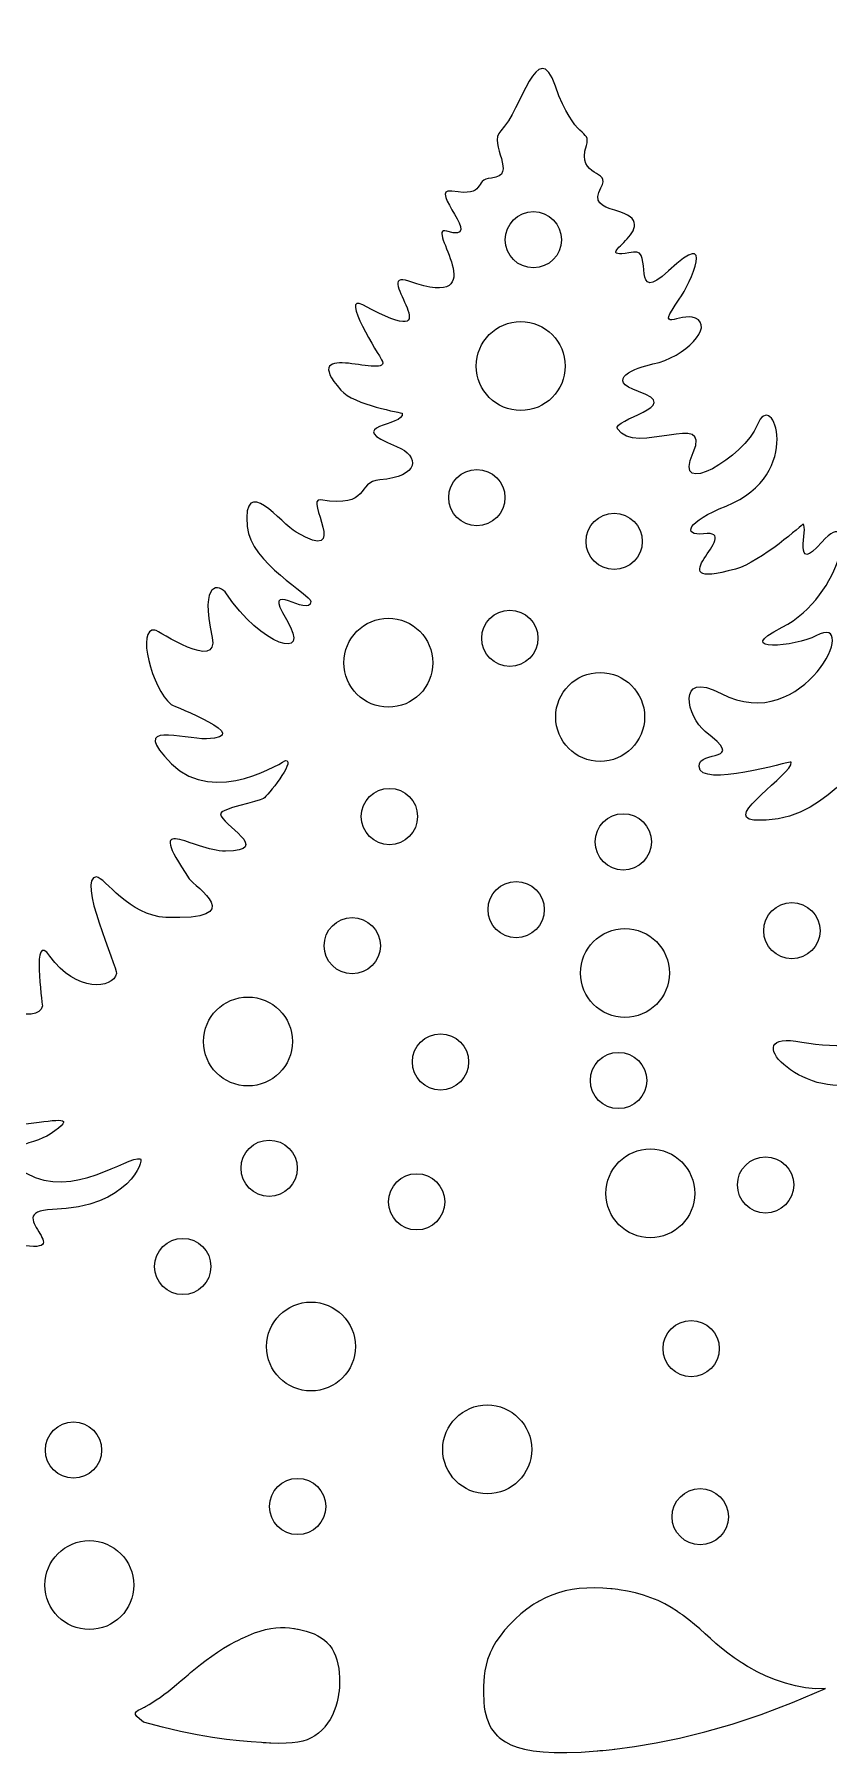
# Model space of a CAD drawing. Header units: millimetres. Extents: x -588 to -150, y -101 to 255.
# Drawn here: x -371.5 to -345.8, y 140.4 to 196.1 of the extents above; entities that cross this region are included whole.
import ezdxf

# ---------------------------------------------------------------- set-up
doc = ezdxf.new("R2010")
doc.units = ezdxf.units.MM
doc.header["$MEASUREMENT"] = 0
doc.layers.add('layer 1', color=7, linetype='Continuous')

msp = doc.modelspace()

# ---------------------------------------------------------------- linework, layer by layer
at = {"layer": 'layer 1', "lineweight": 9}
for points, knots in [([(-305.5784, 176.6845), (-306.1729, 176.8136), (-308.236, 177.0441), (-308.3536, 177.8574), (-308.3536, 177.8574), (-308.3536, 177.8574), (-308.3683, 178.0319), (-308.3683, 178.0319), (-308.3683, 178.0319), (-308.4393, 179.3393), (-308.573, 182.5899), (-307.5632, 183.4835), (-307.5632, 183.4835), (-305.627, 185.197), (-310.0285, 185.861), (-311.7992, 184.1384), (-311.7992, 184.1384), (-312.9855, 182.9843), (-311.2105, 182.0898), (-312.1584, 180.5604), (-312.1584, 180.5604), (-312.4444, 180.0989), (-313.4143, 180.7096), (-313.7913, 180.8308), (-313.7913, 180.8308), (-315.6186, 181.4182), (-317.0988, 181.4751), (-318.8327, 182.3955), (-318.8327, 182.3955), (-320.0356, 183.0341), (-323.6789, 178.6921), (-325.0695, 177.3338), (-325.0695, 177.3338), (-328.5206, 173.9629), (-331.9822, 170.6991), (-334.7806, 166.7483), (-334.7806, 166.7483), (-335.1925, 166.1641), (-338.3875, 160.9892), (-338.8772, 161.1566), (-338.8772, 161.1566), (-339.0168, 161.2043), (-338.4787, 163.132), (-338.462, 163.4068), (-338.462, 163.4068), (-338.2465, 166.9523), (-339.8226, 162.8637), (-340.4989, 162.2764), (-340.4989, 162.2764), (-341.3908, 161.502), (-340.8297, 164.0058), (-341.5697, 163.2233), (-341.5697, 163.2233), (-341.9215, 162.8513), (-343.3036, 160.8892), (-344.0278, 161.4373), (-344.0278, 161.4373), (-344.4219, 161.7356), (-343.3317, 162.7094), (-344.7943, 162.1736), (-344.7943, 162.1736), (-346.5805, 161.5192), (-348.9021, 163.8904), (-346.6526, 163.4644), (-346.6526, 163.4644), (-344.3219, 163.023), (-341.2413, 164.0187), (-343.7506, 164.5323), (-343.7506, 164.5323), (-345.265, 164.8422), (-345.2251, 165.4366), (-343.6429, 165.6339), (-343.6429, 165.6339), (-341.409, 165.9125), (-339.4052, 167.9727), (-341.9141, 167.2006), (-341.9141, 167.2006), (-343.9523, 166.5734), (-339.7941, 168.6269), (-340.1422, 170.6471), (-340.1422, 170.6471), (-340.2977, 171.5494), (-342.6432, 168.0418), (-343.4028, 169.0263), (-343.4028, 169.0263), (-343.7407, 169.4642), (-342.2592, 170.7202), (-342.8192, 171.3277), (-342.8192, 171.3277), (-342.8671, 171.3288), (-345.2482, 168.82), (-345.433, 169.7525), (-345.433, 169.7525), (-345.5107, 170.1442), (-343.6952, 172.7326), (-344.4216, 172.9404), (-344.4216, 172.9404), (-344.5461, 172.8506), (-346.0199, 170.472), (-348.2104, 170.6653), (-348.2104, 170.6653), (-349.2346, 170.7557), (-346.9604, 172.1451), (-346.9963, 172.5468), (-346.9963, 172.5468), (-347.053, 172.5855), (-349.9593, 171.6865), (-349.9864, 172.4011), (-349.9864, 172.4011), (-350.0086, 172.9852), (-348.3959, 172.4785), (-349.7865, 173.5414), (-349.7865, 173.5414), (-350.3622, 173.9815), (-350.7777, 175.5611), (-349.2737, 174.7698), (-349.2737, 174.7698), (-346.5725, 173.3486), (-344.6892, 177.4583), (-346.1969, 176.6396), (-346.1969, 176.6396), (-346.8306, 176.2955), (-348.9638, 176.0822), (-347.295, 176.9212), (-347.295, 176.9212), (-345.291, 177.9288), (-344.8284, 181.0245), (-346.0023, 179.6847), (-346.0023, 179.6847), (-346.9961, 178.5505), (-346.4256, 180.1756), (-346.6164, 180.2677), (-346.6164, 180.2677), (-346.617, 180.268), (-347.963, 179.0457), (-348.8105, 178.8076), (-348.8105, 178.8076), (-351.5008, 178.0518), (-348.4699, 180.1032), (-349.8405, 179.9517), (-349.8405, 179.9517), (-350.5468, 179.8736), (-350.3832, 180.3481), (-349.108, 180.8515), (-349.108, 180.8515), (-346.5466, 181.8625), (-347.606, 184.7518), (-348.1026, 183.4772), (-348.1026, 183.4772), (-348.4974, 182.4639), (-350.8947, 181.0162), (-350.1808, 182.5856), (-350.1808, 182.5856), (-349.5436, 183.9863), (-352.0659, 182.4453), (-352.6335, 183.3525), (-352.6335, 183.3525), (-352.8369, 183.6776), (-350.4418, 184.0612), (-351.9503, 184.5654), (-351.9503, 184.5654), (-353.0891, 184.9461), (-352.0537, 185.3412), (-351.4851, 185.4591), (-351.4851, 185.4591), (-350.4185, 185.6803), (-349.4929, 186.6876), (-350.1091, 186.9446), (-350.1091, 186.9446), (-350.6188, 187.1572), (-351.4519, 186.3899), (-350.6302, 187.5599), (-350.6302, 187.5599), (-350.265, 188.0798), (-349.4168, 189.9583), (-350.9746, 188.4834), (-350.9746, 188.4834), (-352.2259, 187.2987), (-351.4517, 189.2103), (-352.1114, 189.0889), (-352.1114, 189.0889), (-353.8825, 188.7631), (-350.8386, 189.9594), (-352.7187, 190.4424), (-352.7187, 190.4424), (-353.1577, 190.5552), (-353.4291, 190.7266), (-353.168, 191.1747), (-353.168, 191.1747), (-352.8008, 191.7982), (-353.9774, 191.4565), (-353.6412, 192.5445), (-353.6412, 192.5445), (-353.4748, 193.0831), (-354.0285, 192.6909), (-354.6461, 194.4667), (-354.6461, 194.4667), (-355.2314, 196.1496), (-355.7393, 193.6913), (-356.4194, 193.0222), (-356.4194, 193.0222), (-356.8576, 192.5912), (-355.8266, 191.558), (-356.7219, 191.4898), (-356.7219, 191.4898), (-357.3326, 191.4432), (-356.8425, 190.8709), (-358.0034, 191.0646), (-358.0034, 191.0646), (-358.8478, 191.2055), (-356.8717, 189.3536), (-358.1698, 189.7674), (-358.1698, 189.7674), (-358.9417, 190.0134), (-356.5079, 187.1377), (-359.3998, 188.1408), (-359.3998, 188.1408), (-360.7066, 188.5941), (-357.753, 185.6598), (-360.8888, 187.3731), (-360.8888, 187.3731), (-361.6699, 187.7998), (-360.3338, 185.6959), (-360.28, 185.5985), (-360.28, 185.5985), (-359.8889, 184.8909), (-363.0899, 186.3215), (-361.6016, 184.6052), (-361.6016, 184.6052), (-361.1923, 184.1333), (-359.6136, 183.8712), (-359.612, 183.8641), (-359.612, 183.8641), (-359.5147, 183.4274), (-361.6138, 183.4992), (-359.7991, 182.7832), (-359.7991, 182.7832), (-359.0144, 182.4736), (-359.0605, 181.8002), (-360.3355, 181.7022), (-360.3355, 181.7022), (-361.1283, 181.6413), (-360.6149, 180.774), (-362.2601, 181.0533), (-362.2601, 181.0533), (-362.8199, 181.1483), (-361.2404, 178.9526), (-363.0561, 179.9997), (-363.0561, 179.9997), (-363.5104, 180.2617), (-364.8002, 181.9627), (-364.6399, 180.1844), (-364.6399, 180.1844), (-364.534, 179.01), (-362.5673, 177.9573), (-362.5764, 177.7573), (-362.5764, 177.7573), (-362.6022, 177.1878), (-364.2265, 178.5698), (-363.3676, 177.1679), (-363.3676, 177.1679), (-362.5073, 175.7637), (-364.2119, 176.3464), (-365.3147, 178.0068), (-365.3147, 178.0068), (-365.5253, 178.3239), (-366.1973, 178.4734), (-365.7783, 176.5894), (-365.7783, 176.5894), (-365.5255, 175.4524), (-367.5372, 176.8142), (-367.6326, 176.8298), (-367.6326, 176.8298), (-368.2472, 176.9302), (-367.7298, 174.9125), (-367.1071, 174.4189), (-367.1071, 174.4189), (-367.0211, 174.3508), (-364.3313, 173.3594), (-365.9562, 173.3014), (-365.9562, 173.3014), (-366.7044, 173.2747), (-368.5182, 173.9246), (-367.0933, 172.4909), (-367.0933, 172.4909), (-365.6941, 171.083), (-363.4168, 172.6054), (-363.3834, 172.6024), (-363.3834, 172.6024), (-363.0737, 172.575), (-363.9918, 171.4366), (-364.1111, 171.3658), (-364.1111, 171.3658), (-364.2801, 171.2655), (-365.5142, 171.033), (-365.509, 170.8635), (-365.509, 170.8635), (-365.4986, 170.5275), (-363.7696, 169.6682), (-365.3416, 169.656), (-365.3416, 169.656), (-366.3872, 169.6479), (-368.0511, 171.015), (-366.5227, 168.7656), (-366.5227, 168.7656), (-366.3444, 168.5032), (-364.5429, 167.403), (-367.2822, 167.5078), (-367.2822, 167.5078), (-368.4567, 167.5527), (-369.2669, 168.8157), (-369.525, 168.8223), (-369.525, 168.8223), (-370.1995, 168.8396), (-368.8436, 165.8782), (-368.8817, 165.6888), (-368.8817, 165.6888), (-368.9824, 165.1885), (-370.2004, 165.0616), (-371.0362, 166.2513), (-371.0362, 166.2513), (-371.657, 167.135), (-371.2717, 164.7282), (-371.2829, 164.6424), (-371.2829, 164.6424), (-371.3652, 164.0141), (-373.3267, 164.5431), (-374.1898, 165.3782), (-374.1898, 165.3782), (-374.6518, 165.8252), (-374.4412, 163.9319), (-374.3174, 163.673), (-374.3174, 163.673), (-373.8793, 162.7567), (-371.2934, 162.3183), (-373.3035, 162.0595), (-373.3035, 162.0595), (-373.6757, 162.0116), (-374.4346, 162.2258), (-374.2399, 161.6232), (-374.2399, 161.6232), (-373.6387, 159.7626), (-369.2218, 161.737), (-371.0253, 160.4794), (-371.0253, 160.4794), (-371.5386, 160.1215), (-373.2488, 160.0362), (-371.8071, 159.209), (-371.8071, 159.209), (-370.2896, 158.3382), (-368.5165, 159.7927), (-368.1021, 159.6782), (-368.1021, 159.6782), (-367.989, 159.6469), (-368.4406, 158.1049), (-370.9536, 158.0354), (-370.9536, 158.0354), (-372.8335, 157.9834), (-369.6442, 156.352), (-372.5139, 156.9806), (-372.5139, 156.9806), (-373.928, 157.2903), (-374.3598, 158.9118), (-374.1108, 156.9047), (-374.1108, 156.9047), (-374.0184, 156.1598), (-376.1245, 156.2509), (-376.6701, 158.0665), (-376.6701, 158.0665), (-377.0624, 159.372), (-377.9288, 157.0729), (-376.9358, 155.2698), (-376.9358, 155.2698), (-376.6262, 154.7077), (-377.4007, 154.4146), (-377.8551, 154.4808)], [0, 0, 0, 0, 0.0105263, 0.0105263, 0.0105263, 0.0105263, 0.0210526, 0.0210526, 0.0210526, 0.0210526, 0.0315789, 0.0315789, 0.0315789, 0.031579, 0.0421053, 0.0421053, 0.0421053, 0.0421053, 0.0526316, 0.0526316, 0.0526316, 0.0526316, 0.0631579, 0.0631579, 0.0631579, 0.0631579, 0.0736842, 0.0736842, 0.0736842, 0.0736842, 0.0842105, 0.0842105, 0.0842105, 0.0842105, 0.0947368, 0.0947368, 0.0947368, 0.0947369, 0.1052632, 0.1052632, 0.1052632, 0.1052632, 0.1157895, 0.1157895, 0.1157895, 0.1157895, 0.1263158, 0.1263158, 0.1263158, 0.1263158, 0.1368421, 0.1368421, 0.1368421, 0.1368421, 0.1473684, 0.1473684, 0.1473684, 0.1473684, 0.1578947, 0.1578947, 0.1578947, 0.1578947, 0.1684211, 0.1684211, 0.1684211, 0.1684211, 0.1789474, 0.1789474, 0.1789474, 0.1789474, 0.1894737, 0.1894737, 0.1894737, 0.1894737, 0.2, 0.2, 0.2, 0.2, 0.2105263, 0.2105263, 0.2105263, 0.2105263, 0.2210526, 0.2210526, 0.2210526, 0.2210526, 0.2315789, 0.2315789, 0.2315789, 0.231579, 0.2421053, 0.2421053, 0.2421053, 0.2421053, 0.2526316, 0.2526316, 0.2526316, 0.2526316, 0.2631579, 0.2631579, 0.2631579, 0.2631579, 0.2736842, 0.2736842, 0.2736842, 0.2736842, 0.2842105, 0.2842105, 0.2842105, 0.2842105, 0.2947368, 0.2947368, 0.2947368, 0.2947369, 0.3052632, 0.3052632, 0.3052632, 0.3052632, 0.3157895, 0.3157895, 0.3157895, 0.3157895, 0.3263158, 0.3263158, 0.3263158, 0.3263158, 0.3368421, 0.3368421, 0.3368421, 0.3368421, 0.3473684, 0.3473684, 0.3473684, 0.3473684, 0.3578947, 0.3578947, 0.3578947, 0.3578947, 0.3684211, 0.3684211, 0.3684211, 0.3684211, 0.3789474, 0.3789474, 0.3789474, 0.3789474, 0.3894737, 0.3894737, 0.3894737, 0.3894737, 0.4, 0.4, 0.4, 0.4, 0.4105263, 0.4105263, 0.4105263, 0.4105263, 0.4210526, 0.4210526, 0.4210526, 0.4210526, 0.4315789, 0.4315789, 0.4315789, 0.431579, 0.4421053, 0.4421053, 0.4421053, 0.4421053, 0.4526316, 0.4526316, 0.4526316, 0.4526316, 0.4631579, 0.4631579, 0.4631579, 0.4631579, 0.4736842, 0.4736842, 0.4736842, 0.4736842, 0.4842105, 0.4842105, 0.4842105, 0.4842105, 0.4947368, 0.4947368, 0.4947368, 0.4947369, 0.5052632, 0.5052632, 0.5052632, 0.5052632, 0.5157895, 0.5157895, 0.5157895, 0.5157895, 0.5263158, 0.5263158, 0.5263158, 0.5263158, 0.5368421, 0.5368421, 0.5368421, 0.5368421, 0.5473684, 0.5473684, 0.5473684, 0.5473684, 0.5578947, 0.5578947, 0.5578947, 0.5578947, 0.5684211, 0.5684211, 0.5684211, 0.5684211, 0.5789474, 0.5789474, 0.5789474, 0.5789474, 0.5894737, 0.5894737, 0.5894737, 0.5894737, 0.6, 0.6, 0.6, 0.6, 0.6105263, 0.6105263, 0.6105263, 0.6105263, 0.6210526, 0.6210526, 0.6210526, 0.6210526, 0.6315789, 0.6315789, 0.6315789, 0.631579, 0.6421053, 0.6421053, 0.6421053, 0.6421053, 0.6526316, 0.6526316, 0.6526316, 0.6526316, 0.6631579, 0.6631579, 0.6631579, 0.6631579, 0.6736842, 0.6736842, 0.6736842, 0.6736842, 0.6842105, 0.6842105, 0.6842105, 0.6842105, 0.6947368, 0.6947368, 0.6947368, 0.6947369, 0.7052632, 0.7052632, 0.7052632, 0.7052632, 0.7157895, 0.7157895, 0.7157895, 0.7157895, 0.7263158, 0.7263158, 0.7263158, 0.7263158, 0.7368421, 0.7368421, 0.7368421, 0.7368421, 0.7473684, 0.7473684, 0.7473684, 0.7473684, 0.7578947, 0.7578947, 0.7578947, 0.7578947, 0.7684211, 0.7684211, 0.7684211, 0.7684211, 0.7789474, 0.7789474, 0.7789474, 0.7789474, 0.7894737, 0.7894737, 0.7894737, 0.7894737, 0.8, 0.8, 0.8, 0.8, 0.8105263, 0.8105263, 0.8105263, 0.8105263, 0.8210526, 0.8210526, 0.8210526, 0.8210526, 0.8315789, 0.8315789, 0.8315789, 0.831579, 0.8421053, 0.8421053, 0.8421053, 0.8421053, 0.8526316, 0.8526316, 0.8526316, 0.8526316, 0.8631579, 0.8631579, 0.8631579, 0.8631579, 0.8736842, 0.8736842, 0.8736842, 0.8736842, 0.8842105, 0.8842105, 0.8842105, 0.8842105, 0.8947368, 0.8947368, 0.8947368, 0.8947369, 0.9052632, 0.9052632, 0.9052632, 0.9052632, 0.9157895, 0.9157895, 0.9157895, 0.9157895, 0.9263158, 0.9263158, 0.9263158, 0.9263158, 0.9368421, 0.9368421, 0.9368421, 0.9368421, 0.9473684, 0.9473684, 0.9473684, 0.9473684, 0.9578947, 0.9578947, 0.9578947, 0.9578947, 0.9684211, 0.9684211, 0.9684211, 0.9684211, 0.9789474, 0.9789474, 0.9789474, 0.9789474, 1, 1, 1, 1]), ([(-354.4492, 189.4884), (-354.4492, 189.9922), (-354.8576, 190.4006), (-355.3614, 190.4006), (-355.3614, 190.4006), (-355.8652, 190.4006), (-356.2737, 189.9922), (-356.2737, 189.4884), (-356.2737, 189.4884), (-356.2737, 188.9846), (-355.8652, 188.5762), (-355.3614, 188.5762), (-355.3614, 188.5762), (-354.8576, 188.5762), (-354.4492, 188.9846), (-354.4492, 189.4884)], [0, 0, 0, 0, 0.2, 0.2, 0.2, 0.2, 0.4, 0.4, 0.4, 0.4, 0.6, 0.6, 0.6, 0.6, 1, 1, 1, 1]), ([(-354.3292, 185.3914), (-354.3292, 186.1875), (-354.9746, 186.8328), (-355.7706, 186.8328), (-355.7706, 186.8328), (-356.5667, 186.8328), (-357.212, 186.1875), (-357.212, 185.3914), (-357.212, 185.3914), (-357.212, 184.5954), (-356.5667, 183.95), (-355.7706, 183.95), (-355.7706, 183.95), (-354.9746, 183.95), (-354.3292, 184.5954), (-354.3292, 185.3914)], [0, 0, 0, 0, 0.2, 0.2, 0.2, 0.2, 0.4, 0.4, 0.4, 0.4, 0.6, 0.6, 0.6, 0.6, 1, 1, 1, 1]), ([(-356.282, 181.1245), (-356.282, 181.6283), (-356.6904, 182.0367), (-357.1942, 182.0367), (-357.1942, 182.0367), (-357.698, 182.0367), (-358.1064, 181.6283), (-358.1065, 181.1245), (-358.1065, 181.1245), (-358.1065, 180.6207), (-357.698, 180.2123), (-357.1942, 180.2123), (-357.1942, 180.2123), (-356.6904, 180.2123), (-356.282, 180.6207), (-356.282, 181.1245)], [0, 0, 0, 0, 0.2, 0.2, 0.2, 0.2, 0.4, 0.4, 0.4, 0.4, 0.6, 0.6, 0.6, 0.6, 1, 1, 1, 1]), ([(-351.8281, 179.7063), (-351.8281, 180.2101), (-352.2365, 180.6185), (-352.7403, 180.6185), (-352.7403, 180.6185), (-353.2442, 180.6185), (-353.6526, 180.2101), (-353.6526, 179.7063), (-353.6526, 179.7063), (-353.6526, 179.2025), (-353.2442, 178.7941), (-352.7403, 178.794), (-352.7403, 178.794), (-352.2365, 178.794), (-351.8281, 179.2025), (-351.8281, 179.7063)], [0, 0, 0, 0, 0.2, 0.2, 0.2, 0.2, 0.4, 0.4, 0.4, 0.4, 0.6, 0.6, 0.6, 0.6, 1, 1, 1, 1]), ([(-355.211, 176.5616), (-355.211, 177.0654), (-355.6195, 177.4739), (-356.1233, 177.4739), (-356.1233, 177.4739), (-356.6271, 177.4739), (-357.0355, 177.0654), (-357.0355, 176.5616), (-357.0355, 176.5616), (-357.0355, 176.0578), (-356.6271, 175.6494), (-356.1233, 175.6494), (-356.1233, 175.6494), (-355.6195, 175.6494), (-355.211, 176.0578), (-355.211, 176.5616)], [0, 0, 0, 0, 0.2, 0.2, 0.2, 0.2, 0.4, 0.4, 0.4, 0.4, 0.6, 0.6, 0.6, 0.6, 1, 1, 1, 1]), ([(-358.6213, 175.7692), (-358.6213, 176.5653), (-359.2666, 177.2106), (-360.0627, 177.2106), (-360.0627, 177.2106), (-360.8588, 177.2106), (-361.5041, 176.5653), (-361.5041, 175.7692), (-361.5041, 175.7692), (-361.5041, 174.9731), (-360.8588, 174.3278), (-360.0627, 174.3278), (-360.0627, 174.3278), (-359.2667, 174.3278), (-358.6213, 174.9731), (-358.6213, 175.7692)], [0, 0, 0, 0, 0.2, 0.2, 0.2, 0.2, 0.4, 0.4, 0.4, 0.4, 0.6, 0.6, 0.6, 0.6, 1, 1, 1, 1]), ([(-351.7551, 174.0111), (-351.7551, 174.8072), (-352.4004, 175.4525), (-353.1965, 175.4525), (-353.1965, 175.4525), (-353.9925, 175.4525), (-354.6378, 174.8072), (-354.6378, 174.0111), (-354.6378, 174.0111), (-354.6378, 173.2151), (-353.9925, 172.5697), (-353.1965, 172.5697), (-353.1965, 172.5697), (-352.4004, 172.5697), (-351.7551, 173.2151), (-351.7551, 174.0111)], [0, 0, 0, 0, 0.2, 0.2, 0.2, 0.2, 0.4, 0.4, 0.4, 0.4, 0.6, 0.6, 0.6, 0.6, 1, 1, 1, 1]), ([(-359.1163, 170.7805), (-359.1163, 171.2843), (-359.5247, 171.6927), (-360.0285, 171.6927), (-360.0285, 171.6927), (-360.5324, 171.6927), (-360.9408, 171.2843), (-360.9408, 170.7805), (-360.9408, 170.7805), (-360.9408, 170.2767), (-360.5324, 169.8683), (-360.0285, 169.8683), (-360.0285, 169.8683), (-359.5247, 169.8683), (-359.1163, 170.2767), (-359.1163, 170.7805)], [0, 0, 0, 0, 0.2, 0.2, 0.2, 0.2, 0.4, 0.4, 0.4, 0.4, 0.6, 0.6, 0.6, 0.6, 1, 1, 1, 1]), ([(-351.5321, 169.9588), (-351.5321, 170.4626), (-351.9405, 170.871), (-352.4443, 170.871), (-352.4443, 170.871), (-352.9481, 170.871), (-353.3565, 170.4626), (-353.3565, 169.9588), (-353.3565, 169.9588), (-353.3565, 169.455), (-352.9481, 169.0465), (-352.4443, 169.0465), (-352.4443, 169.0465), (-351.9405, 169.0465), (-351.5321, 169.4549), (-351.5321, 169.9588)], [0, 0, 0, 0, 0.2, 0.2, 0.2, 0.2, 0.4, 0.4, 0.4, 0.4, 0.6, 0.6, 0.6, 0.6, 1, 1, 1, 1]), ([(-355.0062, 167.7614), (-355.0062, 168.2652), (-355.4146, 168.6736), (-355.9184, 168.6736), (-355.9184, 168.6736), (-356.4222, 168.6736), (-356.8306, 168.2652), (-356.8306, 167.7614), (-356.8306, 167.7614), (-356.8306, 167.2576), (-356.4222, 166.8492), (-355.9184, 166.8492), (-355.9184, 166.8492), (-355.4146, 166.8492), (-355.0062, 167.2576), (-355.0062, 167.7614)], [0, 0, 0, 0, 0.2, 0.2, 0.2, 0.2, 0.4, 0.4, 0.4, 0.4, 0.6, 0.6, 0.6, 0.6, 1, 1, 1, 1]), ([(-346.0664, 167.0792), (-346.0664, 167.583), (-346.4748, 167.9914), (-346.9787, 167.9914), (-346.9787, 167.9914), (-347.4825, 167.9914), (-347.8909, 167.583), (-347.8909, 167.0792), (-347.8909, 167.0792), (-347.8909, 166.5754), (-347.4825, 166.1669), (-346.9787, 166.1669), (-346.9787, 166.1669), (-346.4748, 166.1669), (-346.0664, 166.5754), (-346.0664, 167.0792)], [0, 0, 0, 0, 0.2, 0.2, 0.2, 0.2, 0.4, 0.4, 0.4, 0.4, 0.6, 0.6, 0.6, 0.6, 1, 1, 1, 1]), ([(-360.3215, 166.5922), (-360.3215, 167.096), (-360.7299, 167.5044), (-361.2337, 167.5044), (-361.2337, 167.5044), (-361.7375, 167.5044), (-362.146, 167.096), (-362.146, 166.5922), (-362.146, 166.5922), (-362.146, 166.0884), (-361.7375, 165.6799), (-361.2337, 165.6799), (-361.2337, 165.6799), (-360.7299, 165.6799), (-360.3215, 166.0884), (-360.3215, 166.5922)], [0, 0, 0, 0, 0.2, 0.2, 0.2, 0.2, 0.4, 0.4, 0.4, 0.4, 0.6, 0.6, 0.6, 0.6, 1, 1, 1, 1]), ([(-350.9511, 165.7062), (-350.9511, 166.5023), (-351.5965, 167.1476), (-352.3925, 167.1476), (-352.3925, 167.1476), (-353.1886, 167.1476), (-353.8339, 166.5023), (-353.8339, 165.7062), (-353.8339, 165.7062), (-353.8339, 164.9102), (-353.1886, 164.2648), (-352.3925, 164.2648), (-352.3925, 164.2648), (-351.5965, 164.2648), (-350.9511, 164.9102), (-350.9511, 165.7062)], [0, 0, 0, 0, 0.2, 0.2, 0.2, 0.2, 0.4, 0.4, 0.4, 0.4, 0.6, 0.6, 0.6, 0.6, 1, 1, 1, 1]), ([(-363.1739, 163.4847), (-363.1739, 164.2807), (-363.8192, 164.9261), (-364.6153, 164.9261), (-364.6153, 164.9261), (-365.4113, 164.9261), (-366.0567, 164.2807), (-366.0567, 163.4847), (-366.0567, 163.4847), (-366.0567, 162.6886), (-365.4113, 162.0433), (-364.6153, 162.0433), (-364.6153, 162.0433), (-363.8192, 162.0433), (-363.1739, 162.6886), (-363.1739, 163.4847)], [0, 0, 0, 0, 0.2, 0.2, 0.2, 0.2, 0.4, 0.4, 0.4, 0.4, 0.6, 0.6, 0.6, 0.6, 1, 1, 1, 1]), ([(-357.4602, 162.8224), (-357.4602, 163.3262), (-357.8686, 163.7346), (-358.3724, 163.7346), (-358.3724, 163.7346), (-358.8762, 163.7346), (-359.2846, 163.3262), (-359.2846, 162.8224), (-359.2846, 162.8224), (-359.2846, 162.3186), (-358.8762, 161.9101), (-358.3724, 161.9101), (-358.3724, 161.9101), (-357.8686, 161.9101), (-357.4602, 162.3186), (-357.4602, 162.8224)], [0, 0, 0, 0, 0.2, 0.2, 0.2, 0.2, 0.4, 0.4, 0.4, 0.4, 0.6, 0.6, 0.6, 0.6, 1, 1, 1, 1]), ([(-351.6871, 162.219), (-351.6871, 162.7228), (-352.0955, 163.1312), (-352.5993, 163.1312), (-352.5993, 163.1312), (-353.1031, 163.1312), (-353.5115, 162.7228), (-353.5115, 162.219), (-353.5115, 162.219), (-353.5115, 161.7152), (-353.1031, 161.3068), (-352.5993, 161.3068), (-352.5993, 161.3068), (-352.0955, 161.3068), (-351.6871, 161.7152), (-351.6871, 162.219)], [0, 0, 0, 0, 0.2, 0.2, 0.2, 0.2, 0.4, 0.4, 0.4, 0.4, 0.6, 0.6, 0.6, 0.6, 1, 1, 1, 1]), ([(-363.0156, 159.3738), (-363.0156, 159.8776), (-363.424, 160.2861), (-363.9279, 160.2861), (-363.9279, 160.2861), (-364.4317, 160.2861), (-364.8401, 159.8776), (-364.8401, 159.3738), (-364.8401, 159.3738), (-364.8401, 158.87), (-364.4317, 158.4616), (-363.9279, 158.4616), (-363.9279, 158.4616), (-363.4241, 158.4616), (-363.0156, 158.87), (-363.0156, 159.3738)], [0, 0, 0, 0, 0.2, 0.2, 0.2, 0.2, 0.4, 0.4, 0.4, 0.4, 0.6, 0.6, 0.6, 0.6, 1, 1, 1, 1]), ([(-350.1268, 158.5593), (-350.1268, 159.3554), (-350.7722, 160.0007), (-351.5682, 160.0007), (-351.5682, 160.0007), (-352.3643, 160.0007), (-353.0096, 159.3554), (-353.0096, 158.5593), (-353.0096, 158.5593), (-353.0096, 157.7632), (-352.3643, 157.1179), (-351.5682, 157.1179), (-351.5682, 157.1179), (-350.7722, 157.1179), (-350.1268, 157.7632), (-350.1268, 158.5593)], [0, 0, 0, 0, 0.2, 0.2, 0.2, 0.2, 0.4, 0.4, 0.4, 0.4, 0.6, 0.6, 0.6, 0.6, 1, 1, 1, 1]), ([(-346.9193, 158.8327), (-346.9193, 159.3365), (-347.3278, 159.745), (-347.8316, 159.745), (-347.8316, 159.745), (-348.3354, 159.745), (-348.7438, 159.3365), (-348.7438, 158.8327), (-348.7438, 158.8327), (-348.7438, 158.3289), (-348.3354, 157.9205), (-347.8316, 157.9205), (-347.8316, 157.9205), (-347.3278, 157.9205), (-346.9194, 158.3289), (-346.9193, 158.8327)], [0, 0, 0, 0, 0.2, 0.2, 0.2, 0.2, 0.4, 0.4, 0.4, 0.4, 0.6, 0.6, 0.6, 0.6, 1, 1, 1, 1]), ([(-358.2328, 158.2855), (-358.2328, 158.7893), (-358.6412, 159.1977), (-359.1451, 159.1977), (-359.1451, 159.1977), (-359.6489, 159.1977), (-360.0573, 158.7893), (-360.0573, 158.2855), (-360.0573, 158.2855), (-360.0573, 157.7817), (-359.6489, 157.3732), (-359.1451, 157.3732), (-359.1451, 157.3732), (-358.6412, 157.3732), (-358.2328, 157.7816), (-358.2328, 158.2855)], [0, 0, 0, 0, 0.2, 0.2, 0.2, 0.2, 0.4, 0.4, 0.4, 0.4, 0.6, 0.6, 0.6, 0.6, 1, 1, 1, 1]), ([(-365.8176, 156.1883), (-365.8176, 156.6921), (-366.226, 157.1005), (-366.7298, 157.1005), (-366.7298, 157.1005), (-367.2336, 157.1005), (-367.6421, 156.6921), (-367.6421, 156.1883), (-367.6421, 156.1883), (-367.6421, 155.6845), (-367.2336, 155.2761), (-366.7298, 155.276), (-366.7298, 155.276), (-366.226, 155.276), (-365.8176, 155.6845), (-365.8176, 156.1883)], [0, 0, 0, 0, 0.2, 0.2, 0.2, 0.2, 0.4, 0.4, 0.4, 0.4, 0.6, 0.6, 0.6, 0.6, 1, 1, 1, 1]), ([(-361.1297, 153.5916), (-361.1297, 154.3876), (-361.775, 155.033), (-362.5711, 155.033), (-362.5711, 155.033), (-363.3671, 155.033), (-364.0125, 154.3876), (-364.0125, 153.5916), (-364.0125, 153.5916), (-364.0125, 152.7955), (-363.3671, 152.1502), (-362.5711, 152.1502), (-362.5711, 152.1502), (-361.775, 152.1502), (-361.1297, 152.7955), (-361.1297, 153.5916)], [0, 0, 0, 0, 0.2, 0.2, 0.2, 0.2, 0.4, 0.4, 0.4, 0.4, 0.6, 0.6, 0.6, 0.6, 1, 1, 1, 1]), ([(-349.331, 153.5235), (-349.331, 154.0274), (-349.7394, 154.4358), (-350.2433, 154.4358), (-350.2433, 154.4358), (-350.7471, 154.4358), (-351.1555, 154.0274), (-351.1555, 153.5235), (-351.1555, 153.5235), (-351.1555, 153.0197), (-350.7471, 152.6113), (-350.2433, 152.6113), (-350.2433, 152.6113), (-349.7394, 152.6113), (-349.331, 153.0197), (-349.331, 153.5235)], [0, 0, 0, 0, 0.2, 0.2, 0.2, 0.2, 0.4, 0.4, 0.4, 0.4, 0.6, 0.6, 0.6, 0.6, 1, 1, 1, 1]), ([(-355.4161, 150.2537), (-355.4161, 151.0497), (-356.0614, 151.6951), (-356.8575, 151.6951), (-356.8575, 151.6951), (-357.6535, 151.6951), (-358.2989, 151.0497), (-358.2989, 150.2537), (-358.2989, 150.2537), (-358.2989, 149.4576), (-357.6536, 148.8123), (-356.8575, 148.8123), (-356.8575, 148.8123), (-356.0614, 148.8123), (-355.4161, 149.4576), (-355.4161, 150.2537)], [0, 0, 0, 0, 0.2, 0.2, 0.2, 0.2, 0.4, 0.4, 0.4, 0.4, 0.6, 0.6, 0.6, 0.6, 1, 1, 1, 1]), ([(-369.36, 150.2334), (-369.36, 150.7372), (-369.7684, 151.1456), (-370.2722, 151.1456), (-370.2722, 151.1456), (-370.7761, 151.1456), (-371.1845, 150.7372), (-371.1845, 150.2334), (-371.1845, 150.2334), (-371.1845, 149.7296), (-370.7761, 149.3211), (-370.2722, 149.3211), (-370.2722, 149.3211), (-369.7684, 149.3211), (-369.36, 149.7296), (-369.36, 150.2334)], [0, 0, 0, 0, 0.2, 0.2, 0.2, 0.2, 0.4, 0.4, 0.4, 0.4, 0.6, 0.6, 0.6, 0.6, 1, 1, 1, 1]), ([(-362.0928, 148.4022), (-362.0928, 148.906), (-362.5012, 149.3144), (-363.005, 149.3144), (-363.005, 149.3144), (-363.5088, 149.3145), (-363.9172, 148.906), (-363.9172, 148.4022), (-363.9172, 148.4022), (-363.9172, 147.8984), (-363.5088, 147.49), (-363.005, 147.49), (-363.005, 147.49), (-362.5012, 147.49), (-362.0928, 147.8984), (-362.0928, 148.4022)], [0, 0, 0, 0, 0.2, 0.2, 0.2, 0.2, 0.4, 0.4, 0.4, 0.4, 0.6, 0.6, 0.6, 0.6, 1, 1, 1, 1]), ([(-349.0382, 148.0714), (-349.0382, 148.5752), (-349.4466, 148.9836), (-349.9504, 148.9836), (-349.9504, 148.9836), (-350.4542, 148.9836), (-350.8627, 148.5752), (-350.8627, 148.0714), (-350.8627, 148.0714), (-350.8627, 147.5676), (-350.4542, 147.1591), (-349.9504, 147.1591), (-349.9504, 147.1591), (-349.4466, 147.1591), (-349.0382, 147.5676), (-349.0382, 148.0714)], [0, 0, 0, 0, 0.2, 0.2, 0.2, 0.2, 0.4, 0.4, 0.4, 0.4, 0.6, 0.6, 0.6, 0.6, 1, 1, 1, 1]), ([(-368.3166, 145.8539), (-368.3166, 146.65), (-368.9619, 147.2953), (-369.7579, 147.2953), (-369.7579, 147.2953), (-370.554, 147.2953), (-371.1993, 146.65), (-371.1993, 145.8539), (-371.1993, 145.8539), (-371.1993, 145.0578), (-370.554, 144.4125), (-369.758, 144.4125), (-369.758, 144.4125), (-368.9619, 144.4125), (-368.3166, 145.0578), (-368.3166, 145.8539)], [0, 0, 0, 0, 0.2, 0.2, 0.2, 0.2, 0.4, 0.4, 0.4, 0.4, 0.6, 0.6, 0.6, 0.6, 1, 1, 1, 1]), ([(-345.8892, 142.4989), (-345.8892, 142.4989), (-346.961, 142.0409), (-346.961, 142.0409), (-346.961, 142.0409), (-346.961, 142.0409), (-347.9701, 141.6584), (-347.9701, 141.6584), (-347.9701, 141.6584), (-347.9701, 141.6584), (-348.9168, 141.344), (-348.9168, 141.344), (-348.9168, 141.344), (-348.9168, 141.344), (-349.8012, 141.0904), (-349.8012, 141.0904), (-349.8012, 141.0904), (-349.8012, 141.0904), (-350.6233, 140.89), (-350.6233, 140.89), (-350.6233, 140.89), (-350.6233, 140.89), (-351.3834, 140.7356), (-351.3834, 140.7356), (-351.3834, 140.7356), (-351.3834, 140.7356), (-352.0816, 140.6196), (-352.0816, 140.6196), (-352.0816, 140.6196), (-352.0816, 140.6196), (-352.718, 140.5348), (-352.718, 140.5348), (-352.718, 140.5348), (-352.718, 140.5348), (-353.2933, 140.4747), (-353.2933, 140.4747), (-353.2933, 140.4747), (-353.2933, 140.4747), (-353.8104, 140.4368), (-353.8104, 140.4368), (-353.8104, 140.4368), (-353.8104, 140.4368), (-354.2728, 140.4199), (-354.2728, 140.4199), (-354.2728, 140.4199), (-354.2728, 140.4199), (-354.6838, 140.4223), (-354.6838, 140.4223), (-354.6838, 140.4223), (-354.6838, 140.4223), (-355.0469, 140.4428), (-355.0469, 140.4428), (-355.0469, 140.4428), (-355.0469, 140.4428), (-355.3656, 140.4799), (-355.3656, 140.4799), (-355.3656, 140.4799), (-355.3656, 140.4799), (-355.6433, 140.5322), (-355.6433, 140.5322), (-355.6433, 140.5322), (-355.6433, 140.5322), (-355.8834, 140.5981), (-355.8834, 140.5981), (-355.8834, 140.5981), (-355.8834, 140.5981), (-356.0894, 140.6764), (-356.0894, 140.6764), (-356.0894, 140.6764), (-356.0894, 140.6764), (-356.2643, 140.7653), (-356.2643, 140.7653), (-356.2643, 140.7653), (-356.2643, 140.7653), (-356.4111, 140.8631), (-356.4111, 140.8631), (-356.4111, 140.8631), (-356.4111, 140.8631), (-356.533, 140.9681), (-356.533, 140.9681), (-356.533, 140.9681), (-356.533, 140.9681), (-356.6329, 141.0786), (-356.6329, 141.0786), (-356.6329, 141.0786), (-356.6329, 141.0786), (-356.7139, 141.193), (-356.7139, 141.193), (-356.7139, 141.193), (-356.7139, 141.193), (-356.7791, 141.3095), (-356.7791, 141.3095), (-356.7791, 141.3095), (-356.7791, 141.3095), (-356.8315, 141.4264), (-356.8315, 141.4264), (-356.8315, 141.4264), (-356.8315, 141.4264), (-356.8737, 141.5426), (-356.8737, 141.5426), (-356.8737, 141.5426), (-356.8737, 141.5426), (-356.9072, 141.6587), (-356.9072, 141.6587), (-356.9072, 141.6587), (-356.9072, 141.6587), (-356.9328, 141.7762), (-356.9328, 141.7762), (-356.9328, 141.7762), (-356.9328, 141.7762), (-356.9516, 141.8961), (-356.9516, 141.8961), (-356.9516, 141.8961), (-356.9516, 141.8961), (-356.9645, 142.0199), (-356.9645, 142.0199), (-356.9645, 142.0199), (-356.9645, 142.0199), (-356.9724, 142.1488), (-356.9724, 142.1488), (-356.9724, 142.1488), (-356.9724, 142.1488), (-356.9764, 142.284), (-356.9764, 142.284), (-356.9764, 142.284), (-356.9764, 142.284), (-356.9773, 142.4269), (-356.9773, 142.4269), (-356.9773, 142.4269), (-356.9773, 142.4269), (-356.9756, 142.5782), (-356.9756, 142.5782), (-356.9756, 142.5782), (-356.9756, 142.5782), (-356.9692, 142.7377), (-356.9692, 142.7377), (-356.9692, 142.7377), (-356.9692, 142.7377), (-356.9556, 142.9044), (-356.9556, 142.9044), (-356.9556, 142.9044), (-356.9556, 142.9044), (-356.932, 143.0774), (-356.932, 143.0774), (-356.932, 143.0774), (-356.932, 143.0774), (-356.8959, 143.256), (-356.8959, 143.256), (-356.8959, 143.256), (-356.8959, 143.256), (-356.8446, 143.4394), (-356.8446, 143.4394), (-356.8446, 143.4394), (-356.8446, 143.4394), (-356.7756, 143.6266), (-356.7756, 143.6266), (-356.7756, 143.6266), (-356.7756, 143.6266), (-356.6862, 143.8168), (-356.6862, 143.8168), (-356.6862, 143.8168), (-356.6862, 143.8168), (-356.5746, 144.009), (-356.5746, 144.009), (-356.5746, 144.009), (-356.5746, 144.009), (-356.4427, 144.201), (-356.4427, 144.201), (-356.4427, 144.201), (-356.4427, 144.201), (-356.2932, 144.3903), (-356.2932, 144.3903), (-356.2932, 144.3903), (-356.2932, 144.3903), (-356.1286, 144.5745), (-356.1286, 144.5745), (-356.1286, 144.5745), (-356.1286, 144.5745), (-355.9517, 144.7512), (-355.9517, 144.7512), (-355.9517, 144.7512), (-355.9517, 144.7512), (-355.7651, 144.9179), (-355.7651, 144.9179), (-355.7651, 144.9179), (-355.7651, 144.9179), (-355.5715, 145.0723), (-355.5715, 145.0723), (-355.5715, 145.0723), (-355.5715, 145.0723), (-355.3736, 145.2119), (-355.3736, 145.2119), (-355.3736, 145.2119), (-355.3736, 145.2119), (-355.1735, 145.3347), (-355.1735, 145.3347), (-355.1735, 145.3347), (-355.1735, 145.3347), (-354.9704, 145.4409), (-354.9704, 145.4409), (-354.9704, 145.4409), (-354.9704, 145.4409), (-354.7635, 145.5309), (-354.7635, 145.5309), (-354.7635, 145.5309), (-354.7635, 145.5309), (-354.5514, 145.6054), (-354.5514, 145.6054), (-354.5514, 145.6054), (-354.5514, 145.6054), (-354.3331, 145.6649), (-354.3331, 145.6649), (-354.3331, 145.6649), (-354.3331, 145.6649), (-354.1073, 145.7099), (-354.1073, 145.7099), (-354.1073, 145.7099), (-354.1073, 145.7099), (-353.873, 145.7411), (-353.873, 145.7411), (-353.873, 145.7411), (-353.873, 145.7411), (-353.6289, 145.7589), (-353.6289, 145.7589), (-353.6289, 145.7589), (-353.6289, 145.7589), (-353.3747, 145.7639), (-353.3747, 145.7639), (-353.3747, 145.7639), (-353.3747, 145.7639), (-353.1127, 145.7562), (-353.1127, 145.7562), (-353.1127, 145.7562), (-353.1127, 145.7562), (-352.846, 145.7358), (-352.846, 145.7358), (-352.846, 145.7358), (-352.846, 145.7358), (-352.5776, 145.7028), (-352.5776, 145.7028), (-352.5776, 145.7028), (-352.5776, 145.7028), (-352.3106, 145.6571), (-352.3106, 145.6571), (-352.3106, 145.6571), (-352.3106, 145.6571), (-352.0481, 145.5989), (-352.0481, 145.5989), (-352.0481, 145.5989), (-352.0481, 145.5989), (-351.7931, 145.5282), (-351.7931, 145.5282), (-351.7931, 145.5282), (-351.7931, 145.5282), (-351.5487, 145.445), (-351.5487, 145.445), (-351.5487, 145.445), (-351.5487, 145.445), (-351.3172, 145.3495), (-351.3172, 145.3495), (-351.3172, 145.3495), (-351.3172, 145.3495), (-351.098, 145.2428), (-351.098, 145.2428), (-351.098, 145.2428), (-351.098, 145.2428), (-350.8897, 145.1259), (-350.8897, 145.1259), (-350.8897, 145.1259), (-350.8897, 145.1259), (-350.6909, 145), (-350.6909, 145), (-350.6909, 145), (-350.6909, 145), (-350.5003, 144.8664), (-350.5003, 144.8664), (-350.5003, 144.8664), (-350.5003, 144.8664), (-350.3164, 144.7262), (-350.3164, 144.7262), (-350.3164, 144.7262), (-350.3164, 144.7262), (-350.1379, 144.5804), (-350.1379, 144.5804), (-350.1379, 144.5804), (-350.1379, 144.5804), (-349.9634, 144.4304), (-349.9634, 144.4304), (-349.9634, 144.4304), (-349.9634, 144.4304), (-349.7911, 144.2771), (-349.7911, 144.2771), (-349.7911, 144.2771), (-349.7911, 144.2771), (-349.6181, 144.1216), (-349.6181, 144.1216), (-349.6181, 144.1216), (-349.6181, 144.1216), (-349.4409, 143.9647), (-349.4409, 143.9647), (-349.4409, 143.9647), (-349.4409, 143.9647), (-349.2562, 143.8072), (-349.2562, 143.8072), (-349.2562, 143.8072), (-349.2562, 143.8072), (-349.0607, 143.65), (-349.0607, 143.65), (-349.0607, 143.65), (-349.0607, 143.65), (-348.851, 143.494), (-348.851, 143.494), (-348.851, 143.494), (-348.851, 143.494), (-348.6237, 143.34), (-348.6237, 143.34), (-348.6237, 143.34), (-348.6237, 143.34), (-348.3754, 143.189), (-348.3754, 143.189), (-348.3754, 143.189), (-348.3754, 143.189), (-348.1041, 143.0424), (-348.1041, 143.0424), (-348.1041, 143.0424), (-348.1041, 143.0424), (-347.8129, 142.904), (-347.8129, 142.904), (-347.8129, 142.904), (-347.8129, 142.904), (-347.506, 142.7784), (-347.506, 142.7784), (-347.506, 142.7784), (-347.506, 142.7784), (-347.1878, 142.67), (-347.1878, 142.67), (-347.1878, 142.67), (-347.1878, 142.67), (-346.8627, 142.5834), (-346.8627, 142.5834), (-346.8627, 142.5834), (-346.8627, 142.5834), (-346.535, 142.523), (-346.535, 142.523), (-346.535, 142.523), (-346.535, 142.523), (-346.2091, 142.4934), (-346.2091, 142.4934), (-346.2091, 142.4934), (-346.2091, 142.4934), (-345.8892, 142.4989), (-345.8892, 142.4989)], [0, 0, 0, 0, 0.011236, 0.011236, 0.011236, 0.011236, 0.0224719, 0.0224719, 0.0224719, 0.0224719, 0.0337079, 0.0337079, 0.0337079, 0.0337079, 0.0449438, 0.0449438, 0.0449438, 0.0449438, 0.0561798, 0.0561798, 0.0561798, 0.0561798, 0.0674157, 0.0674157, 0.0674157, 0.0674157, 0.0786517, 0.0786517, 0.0786517, 0.0786517, 0.0898876, 0.0898876, 0.0898876, 0.0898877, 0.1011236, 0.1011236, 0.1011236, 0.1011236, 0.1123596, 0.1123596, 0.1123596, 0.1123596, 0.1235955, 0.1235955, 0.1235955, 0.1235955, 0.1348315, 0.1348315, 0.1348315, 0.1348315, 0.1460674, 0.1460674, 0.1460674, 0.1460674, 0.1573034, 0.1573034, 0.1573034, 0.1573034, 0.1685393, 0.1685393, 0.1685393, 0.1685393, 0.1797753, 0.1797753, 0.1797753, 0.1797753, 0.1910112, 0.1910112, 0.1910112, 0.1910112, 0.2022472, 0.2022472, 0.2022472, 0.2022472, 0.2134831, 0.2134831, 0.2134831, 0.2134832, 0.2247191, 0.2247191, 0.2247191, 0.2247191, 0.2359551, 0.2359551, 0.2359551, 0.2359551, 0.247191, 0.247191, 0.247191, 0.247191, 0.258427, 0.258427, 0.258427, 0.258427, 0.2696629, 0.2696629, 0.2696629, 0.2696629, 0.2808989, 0.2808989, 0.2808989, 0.2808989, 0.2921348, 0.2921348, 0.2921348, 0.2921348, 0.3033708, 0.3033708, 0.3033708, 0.3033708, 0.3146067, 0.3146067, 0.3146067, 0.3146068, 0.3258427, 0.3258427, 0.3258427, 0.3258427, 0.3370787, 0.3370787, 0.3370787, 0.3370787, 0.3483146, 0.3483146, 0.3483146, 0.3483146, 0.3595506, 0.3595506, 0.3595506, 0.3595506, 0.3707865, 0.3707865, 0.3707865, 0.3707865, 0.3820225, 0.3820225, 0.3820225, 0.3820225, 0.3932584, 0.3932584, 0.3932584, 0.3932584, 0.4044944, 0.4044944, 0.4044944, 0.4044944, 0.4157303, 0.4157303, 0.4157303, 0.4157303, 0.4269663, 0.4269663, 0.4269663, 0.4269663, 0.4382022, 0.4382022, 0.4382022, 0.4382023, 0.4494382, 0.4494382, 0.4494382, 0.4494382, 0.4606742, 0.4606742, 0.4606742, 0.4606742, 0.4719101, 0.4719101, 0.4719101, 0.4719101, 0.4831461, 0.4831461, 0.4831461, 0.4831461, 0.494382, 0.494382, 0.494382, 0.494382, 0.505618, 0.505618, 0.505618, 0.505618, 0.5168539, 0.5168539, 0.5168539, 0.5168539, 0.5280899, 0.5280899, 0.5280899, 0.5280899, 0.5393258, 0.5393258, 0.5393258, 0.5393259, 0.5505618, 0.5505618, 0.5505618, 0.5505618, 0.5617978, 0.5617978, 0.5617978, 0.5617978, 0.5730337, 0.5730337, 0.5730337, 0.5730337, 0.5842697, 0.5842697, 0.5842697, 0.5842697, 0.5955056, 0.5955056, 0.5955056, 0.5955056, 0.6067416, 0.6067416, 0.6067416, 0.6067416, 0.6179775, 0.6179775, 0.6179775, 0.6179775, 0.6292135, 0.6292135, 0.6292135, 0.6292135, 0.6404494, 0.6404494, 0.6404494, 0.6404494, 0.6516854, 0.6516854, 0.6516854, 0.6516854, 0.6629213, 0.6629213, 0.6629213, 0.6629214, 0.6741573, 0.6741573, 0.6741573, 0.6741573, 0.6853933, 0.6853933, 0.6853933, 0.6853933, 0.6966292, 0.6966292, 0.6966292, 0.6966292, 0.7078652, 0.7078652, 0.7078652, 0.7078652, 0.7191011, 0.7191011, 0.7191011, 0.7191011, 0.7303371, 0.7303371, 0.7303371, 0.7303371, 0.741573, 0.741573, 0.741573, 0.741573, 0.752809, 0.752809, 0.752809, 0.752809, 0.7640449, 0.7640449, 0.7640449, 0.764045, 0.7752809, 0.7752809, 0.7752809, 0.7752809, 0.7865169, 0.7865169, 0.7865169, 0.7865169, 0.7977528, 0.7977528, 0.7977528, 0.7977528, 0.8089888, 0.8089888, 0.8089888, 0.8089888, 0.8202247, 0.8202247, 0.8202247, 0.8202247, 0.8314607, 0.8314607, 0.8314607, 0.8314607, 0.8426966, 0.8426966, 0.8426966, 0.8426966, 0.8539326, 0.8539326, 0.8539326, 0.8539326, 0.8651685, 0.8651685, 0.8651685, 0.8651685, 0.8764045, 0.8764045, 0.8764045, 0.8764045, 0.8876404, 0.8876404, 0.8876404, 0.8876405, 0.8988764, 0.8988764, 0.8988764, 0.8988764, 0.9101124, 0.9101124, 0.9101124, 0.9101124, 0.9213483, 0.9213483, 0.9213483, 0.9213483, 0.9325843, 0.9325843, 0.9325843, 0.9325843, 0.9438202, 0.9438202, 0.9438202, 0.9438202, 0.9550562, 0.9550562, 0.9550562, 0.9550562, 0.9662921, 0.9662921, 0.9662921, 0.9662921, 0.9775281, 0.9775281, 0.9775281, 0.9775281, 1, 1, 1, 1]), ([(-368.0025, 141.4092), (-368.0025, 141.4092), (-367.3835, 141.2443), (-367.3835, 141.2443), (-367.3835, 141.2443), (-367.3835, 141.2443), (-366.8044, 141.109), (-366.8044, 141.109), (-366.8044, 141.109), (-366.8044, 141.109), (-366.2652, 141.0002), (-366.2652, 141.0002), (-366.2652, 141.0002), (-366.2652, 141.0002), (-365.7661, 140.9148), (-365.7661, 140.9148), (-365.7661, 140.9148), (-365.7661, 140.9148), (-365.307, 140.8495), (-365.307, 140.8495), (-365.307, 140.8495), (-365.307, 140.8495), (-364.8881, 140.8013), (-364.8881, 140.8013), (-364.8881, 140.8013), (-364.8881, 140.8013), (-364.5095, 140.7669), (-364.5095, 140.7669), (-364.5095, 140.7669), (-364.5095, 140.7669), (-364.1712, 140.7433), (-364.1712, 140.7433), (-364.1712, 140.7433), (-364.1712, 140.7433), (-363.8725, 140.728), (-363.8725, 140.728), (-363.8725, 140.728), (-363.8725, 140.728), (-363.6102, 140.721), (-363.6102, 140.721), (-363.6102, 140.721), (-363.6102, 140.721), (-363.38, 140.723), (-363.38, 140.723), (-363.38, 140.723), (-363.38, 140.723), (-363.1778, 140.7349), (-363.1778, 140.7349), (-363.1778, 140.7349), (-363.1778, 140.7349), (-362.9995, 140.7573), (-362.9995, 140.7573), (-362.9995, 140.7573), (-362.9995, 140.7573), (-362.8409, 140.7911), (-362.8409, 140.7911), (-362.8409, 140.7911), (-362.8409, 140.7911), (-362.6981, 140.8369), (-362.6981, 140.8369), (-362.6981, 140.8369), (-362.6981, 140.8369), (-362.5667, 140.8954), (-362.5667, 140.8954), (-362.5667, 140.8954), (-362.5667, 140.8954), (-362.4435, 140.9672), (-362.4435, 140.9672), (-362.4435, 140.9672), (-362.4435, 140.9672), (-362.3281, 141.0516), (-362.3281, 141.0516), (-362.3281, 141.0516), (-362.3281, 141.0516), (-362.2207, 141.1477), (-362.2207, 141.1477), (-362.2207, 141.1477), (-362.2207, 141.1477), (-362.1217, 141.2546), (-362.1217, 141.2546), (-362.1217, 141.2546), (-362.1217, 141.2546), (-362.0314, 141.3713), (-362.0314, 141.3713), (-362.0314, 141.3713), (-362.0314, 141.3713), (-361.9502, 141.497), (-361.9502, 141.497), (-361.9502, 141.497), (-361.9502, 141.497), (-361.8784, 141.6307), (-361.8784, 141.6307), (-361.8784, 141.6307), (-361.8784, 141.6307), (-361.8163, 141.7715), (-361.8163, 141.7715), (-361.8163, 141.7715), (-361.8163, 141.7715), (-361.7641, 141.9185), (-361.7641, 141.9185), (-361.7641, 141.9185), (-361.7641, 141.9185), (-361.7217, 142.0702), (-361.7217, 142.0702), (-361.7217, 142.0702), (-361.7217, 142.0702), (-361.6887, 142.2254), (-361.6887, 142.2254), (-361.6887, 142.2254), (-361.6887, 142.2254), (-361.6649, 142.3827), (-361.6649, 142.3827), (-361.6649, 142.3827), (-361.6649, 142.3827), (-361.6499, 142.5406), (-361.6499, 142.5406), (-361.6499, 142.5406), (-361.6499, 142.5406), (-361.6435, 142.6979), (-361.6435, 142.6979), (-361.6435, 142.6979), (-361.6435, 142.6979), (-361.6454, 142.8531), (-361.6454, 142.8531), (-361.6454, 142.8531), (-361.6454, 142.8531), (-361.6553, 143.0049), (-361.6553, 143.0049), (-361.6553, 143.0049), (-361.6553, 143.0049), (-361.6729, 143.152), (-361.6729, 143.152), (-361.6729, 143.152), (-361.6729, 143.152), (-361.6987, 143.2936), (-361.6987, 143.2936), (-361.6987, 143.2936), (-361.6987, 143.2936), (-361.7329, 143.4291), (-361.7329, 143.4291), (-361.7329, 143.4291), (-361.7329, 143.4291), (-361.7759, 143.5576), (-361.7759, 143.5576), (-361.7759, 143.5576), (-361.7759, 143.5576), (-361.8282, 143.6785), (-361.8282, 143.6785), (-361.8282, 143.6785), (-361.8282, 143.6785), (-361.8901, 143.7911), (-361.8901, 143.7911), (-361.8901, 143.7911), (-361.8901, 143.7911), (-361.9621, 143.8947), (-361.9621, 143.8947), (-361.9621, 143.8947), (-361.9621, 143.8947), (-362.0444, 143.9887), (-362.0444, 143.9887), (-362.0444, 143.9887), (-362.0444, 143.9887), (-362.1373, 144.0724), (-362.1373, 144.0724), (-362.1373, 144.0724), (-362.1373, 144.0724), (-362.2399, 144.1465), (-362.2399, 144.1465), (-362.2399, 144.1465), (-362.2399, 144.1465), (-362.3509, 144.2115), (-362.3509, 144.2115), (-362.3509, 144.2115), (-362.3509, 144.2115), (-362.4691, 144.2681), (-362.4691, 144.2681), (-362.4691, 144.2681), (-362.4691, 144.2681), (-362.5935, 144.3169), (-362.5935, 144.3169), (-362.5935, 144.3169), (-362.5935, 144.3169), (-362.7228, 144.3587), (-362.7228, 144.3587), (-362.7228, 144.3587), (-362.7228, 144.3587), (-362.8558, 144.394), (-362.8558, 144.394), (-362.8558, 144.394), (-362.8558, 144.394), (-362.9914, 144.4236), (-362.9914, 144.4236), (-362.9914, 144.4236), (-362.9914, 144.4236), (-363.1287, 144.4478), (-363.1287, 144.4478), (-363.1287, 144.4478), (-363.1287, 144.4478), (-363.2685, 144.4655), (-363.2685, 144.4655), (-363.2685, 144.4655), (-363.2685, 144.4655), (-363.4118, 144.4756), (-363.4118, 144.4756), (-363.4118, 144.4756), (-363.4118, 144.4756), (-363.5597, 144.4766), (-363.5597, 144.4766), (-363.5597, 144.4766), (-363.5597, 144.4766), (-363.7132, 144.4672), (-363.7132, 144.4672), (-363.7132, 144.4672), (-363.7132, 144.4672), (-363.8734, 144.4463), (-363.8734, 144.4463), (-363.8734, 144.4463), (-363.8734, 144.4463), (-364.0414, 144.4123), (-364.0414, 144.4123), (-364.0414, 144.4123), (-364.0414, 144.4123), (-364.2182, 144.3641), (-364.2182, 144.3641), (-364.2182, 144.3641), (-364.2182, 144.3641), (-364.4044, 144.3008), (-364.4044, 144.3008), (-364.4044, 144.3008), (-364.4044, 144.3008), (-364.5982, 144.2234), (-364.5982, 144.2234), (-364.5982, 144.2234), (-364.5982, 144.2234), (-364.7972, 144.1335), (-364.7972, 144.1335), (-364.7972, 144.1335), (-364.7972, 144.1335), (-364.9994, 144.0326), (-364.9994, 144.0326), (-364.9994, 144.0326), (-364.9994, 144.0326), (-365.2022, 143.9224), (-365.2022, 143.9224), (-365.2022, 143.9224), (-365.2022, 143.9224), (-365.4034, 143.8042), (-365.4034, 143.8042), (-365.4034, 143.8042), (-365.4034, 143.8042), (-365.6008, 143.6797), (-365.6008, 143.6797), (-365.6008, 143.6797), (-365.6008, 143.6797), (-365.792, 143.5505), (-365.792, 143.5505), (-365.792, 143.5505), (-365.792, 143.5505), (-365.9753, 143.4179), (-365.9753, 143.4179), (-365.9753, 143.4179), (-365.9753, 143.4179), (-366.1506, 143.2834), (-366.1506, 143.2834), (-366.1506, 143.2834), (-366.1506, 143.2834), (-366.3187, 143.1485), (-366.3187, 143.1485), (-366.3187, 143.1485), (-366.3187, 143.1485), (-366.4801, 143.0145), (-366.4801, 143.0145), (-366.4801, 143.0145), (-366.4801, 143.0145), (-366.6353, 142.8828), (-366.6353, 142.8828), (-366.6353, 142.8828), (-366.6353, 142.8828), (-366.785, 142.7548), (-366.785, 142.7548), (-366.785, 142.7548), (-366.785, 142.7548), (-366.9297, 142.6318), (-366.9297, 142.6318), (-366.9297, 142.6318), (-366.9297, 142.6318), (-367.07, 142.5153), (-367.07, 142.5153), (-367.07, 142.5153), (-367.07, 142.5153), (-367.2064, 142.4065), (-367.2064, 142.4065), (-367.2064, 142.4065), (-367.2064, 142.4065), (-367.3385, 142.3056), (-367.3385, 142.3056), (-367.3385, 142.3056), (-367.3385, 142.3056), (-367.4658, 142.2128), (-367.4658, 142.2128), (-367.4658, 142.2128), (-367.4658, 142.2128), (-367.5879, 142.1282), (-367.5879, 142.1282), (-367.5879, 142.1282), (-367.5879, 142.1282), (-367.7043, 142.0519), (-367.7043, 142.0519), (-367.7043, 142.0519), (-367.7043, 142.0519), (-367.8145, 141.9841), (-367.8145, 141.9841), (-367.8145, 141.9841), (-367.8145, 141.9841), (-367.9182, 141.9249), (-367.9182, 141.9249), (-367.9182, 141.9249), (-367.9182, 141.9249), (-368.0147, 141.8743), (-368.0147, 141.8743), (-368.0147, 141.8743), (-368.0147, 141.8743), (-368.1027, 141.8319), (-368.1027, 141.8319), (-368.1027, 141.8319), (-368.1027, 141.8319), (-368.1771, 141.7938), (-368.1771, 141.7938), (-368.1771, 141.7938), (-368.1771, 141.7938), (-368.2319, 141.7557), (-368.2319, 141.7557), (-368.2319, 141.7557), (-368.2319, 141.7557), (-368.2612, 141.7131), (-368.2612, 141.7131), (-368.2612, 141.7131), (-368.2612, 141.7131), (-368.2589, 141.6615), (-368.2589, 141.6615), (-368.2589, 141.6615), (-368.2589, 141.6615), (-368.219, 141.5967), (-368.219, 141.5967), (-368.219, 141.5967), (-368.219, 141.5967), (-368.1355, 141.5141), (-368.1355, 141.5141), (-368.1355, 141.5141), (-368.1355, 141.5141), (-368.0025, 141.4092), (-368.0025, 141.4092)], [0, 0, 0, 0, 0.011236, 0.011236, 0.011236, 0.011236, 0.0224719, 0.0224719, 0.0224719, 0.0224719, 0.0337079, 0.0337079, 0.0337079, 0.0337079, 0.0449438, 0.0449438, 0.0449438, 0.0449438, 0.0561798, 0.0561798, 0.0561798, 0.0561798, 0.0674157, 0.0674157, 0.0674157, 0.0674157, 0.0786517, 0.0786517, 0.0786517, 0.0786517, 0.0898876, 0.0898876, 0.0898876, 0.0898877, 0.1011236, 0.1011236, 0.1011236, 0.1011236, 0.1123596, 0.1123596, 0.1123596, 0.1123596, 0.1235955, 0.1235955, 0.1235955, 0.1235955, 0.1348315, 0.1348315, 0.1348315, 0.1348315, 0.1460674, 0.1460674, 0.1460674, 0.1460674, 0.1573034, 0.1573034, 0.1573034, 0.1573034, 0.1685393, 0.1685393, 0.1685393, 0.1685393, 0.1797753, 0.1797753, 0.1797753, 0.1797753, 0.1910112, 0.1910112, 0.1910112, 0.1910112, 0.2022472, 0.2022472, 0.2022472, 0.2022472, 0.2134831, 0.2134831, 0.2134831, 0.2134832, 0.2247191, 0.2247191, 0.2247191, 0.2247191, 0.2359551, 0.2359551, 0.2359551, 0.2359551, 0.247191, 0.247191, 0.247191, 0.247191, 0.258427, 0.258427, 0.258427, 0.258427, 0.2696629, 0.2696629, 0.2696629, 0.2696629, 0.2808989, 0.2808989, 0.2808989, 0.2808989, 0.2921348, 0.2921348, 0.2921348, 0.2921348, 0.3033708, 0.3033708, 0.3033708, 0.3033708, 0.3146067, 0.3146067, 0.3146067, 0.3146068, 0.3258427, 0.3258427, 0.3258427, 0.3258427, 0.3370787, 0.3370787, 0.3370787, 0.3370787, 0.3483146, 0.3483146, 0.3483146, 0.3483146, 0.3595506, 0.3595506, 0.3595506, 0.3595506, 0.3707865, 0.3707865, 0.3707865, 0.3707865, 0.3820225, 0.3820225, 0.3820225, 0.3820225, 0.3932584, 0.3932584, 0.3932584, 0.3932584, 0.4044944, 0.4044944, 0.4044944, 0.4044944, 0.4157303, 0.4157303, 0.4157303, 0.4157303, 0.4269663, 0.4269663, 0.4269663, 0.4269663, 0.4382022, 0.4382022, 0.4382022, 0.4382023, 0.4494382, 0.4494382, 0.4494382, 0.4494382, 0.4606742, 0.4606742, 0.4606742, 0.4606742, 0.4719101, 0.4719101, 0.4719101, 0.4719101, 0.4831461, 0.4831461, 0.4831461, 0.4831461, 0.494382, 0.494382, 0.494382, 0.494382, 0.505618, 0.505618, 0.505618, 0.505618, 0.5168539, 0.5168539, 0.5168539, 0.5168539, 0.5280899, 0.5280899, 0.5280899, 0.5280899, 0.5393258, 0.5393258, 0.5393258, 0.5393259, 0.5505618, 0.5505618, 0.5505618, 0.5505618, 0.5617978, 0.5617978, 0.5617978, 0.5617978, 0.5730337, 0.5730337, 0.5730337, 0.5730337, 0.5842697, 0.5842697, 0.5842697, 0.5842697, 0.5955056, 0.5955056, 0.5955056, 0.5955056, 0.6067416, 0.6067416, 0.6067416, 0.6067416, 0.6179775, 0.6179775, 0.6179775, 0.6179775, 0.6292135, 0.6292135, 0.6292135, 0.6292135, 0.6404494, 0.6404494, 0.6404494, 0.6404494, 0.6516854, 0.6516854, 0.6516854, 0.6516854, 0.6629213, 0.6629213, 0.6629213, 0.6629214, 0.6741573, 0.6741573, 0.6741573, 0.6741573, 0.6853933, 0.6853933, 0.6853933, 0.6853933, 0.6966292, 0.6966292, 0.6966292, 0.6966292, 0.7078652, 0.7078652, 0.7078652, 0.7078652, 0.7191011, 0.7191011, 0.7191011, 0.7191011, 0.7303371, 0.7303371, 0.7303371, 0.7303371, 0.741573, 0.741573, 0.741573, 0.741573, 0.752809, 0.752809, 0.752809, 0.752809, 0.7640449, 0.7640449, 0.7640449, 0.764045, 0.7752809, 0.7752809, 0.7752809, 0.7752809, 0.7865169, 0.7865169, 0.7865169, 0.7865169, 0.7977528, 0.7977528, 0.7977528, 0.7977528, 0.8089888, 0.8089888, 0.8089888, 0.8089888, 0.8202247, 0.8202247, 0.8202247, 0.8202247, 0.8314607, 0.8314607, 0.8314607, 0.8314607, 0.8426966, 0.8426966, 0.8426966, 0.8426966, 0.8539326, 0.8539326, 0.8539326, 0.8539326, 0.8651685, 0.8651685, 0.8651685, 0.8651685, 0.8764045, 0.8764045, 0.8764045, 0.8764045, 0.8876404, 0.8876404, 0.8876404, 0.8876405, 0.8988764, 0.8988764, 0.8988764, 0.8988764, 0.9101124, 0.9101124, 0.9101124, 0.9101124, 0.9213483, 0.9213483, 0.9213483, 0.9213483, 0.9325843, 0.9325843, 0.9325843, 0.9325843, 0.9438202, 0.9438202, 0.9438202, 0.9438202, 0.9550562, 0.9550562, 0.9550562, 0.9550562, 0.9662921, 0.9662921, 0.9662921, 0.9662921, 0.9775281, 0.9775281, 0.9775281, 0.9775281, 1, 1, 1, 1])]:
    msp.add_open_spline(points, degree=3, knots=knots, dxfattribs=at)

doc.saveas('drawing.dxf')
